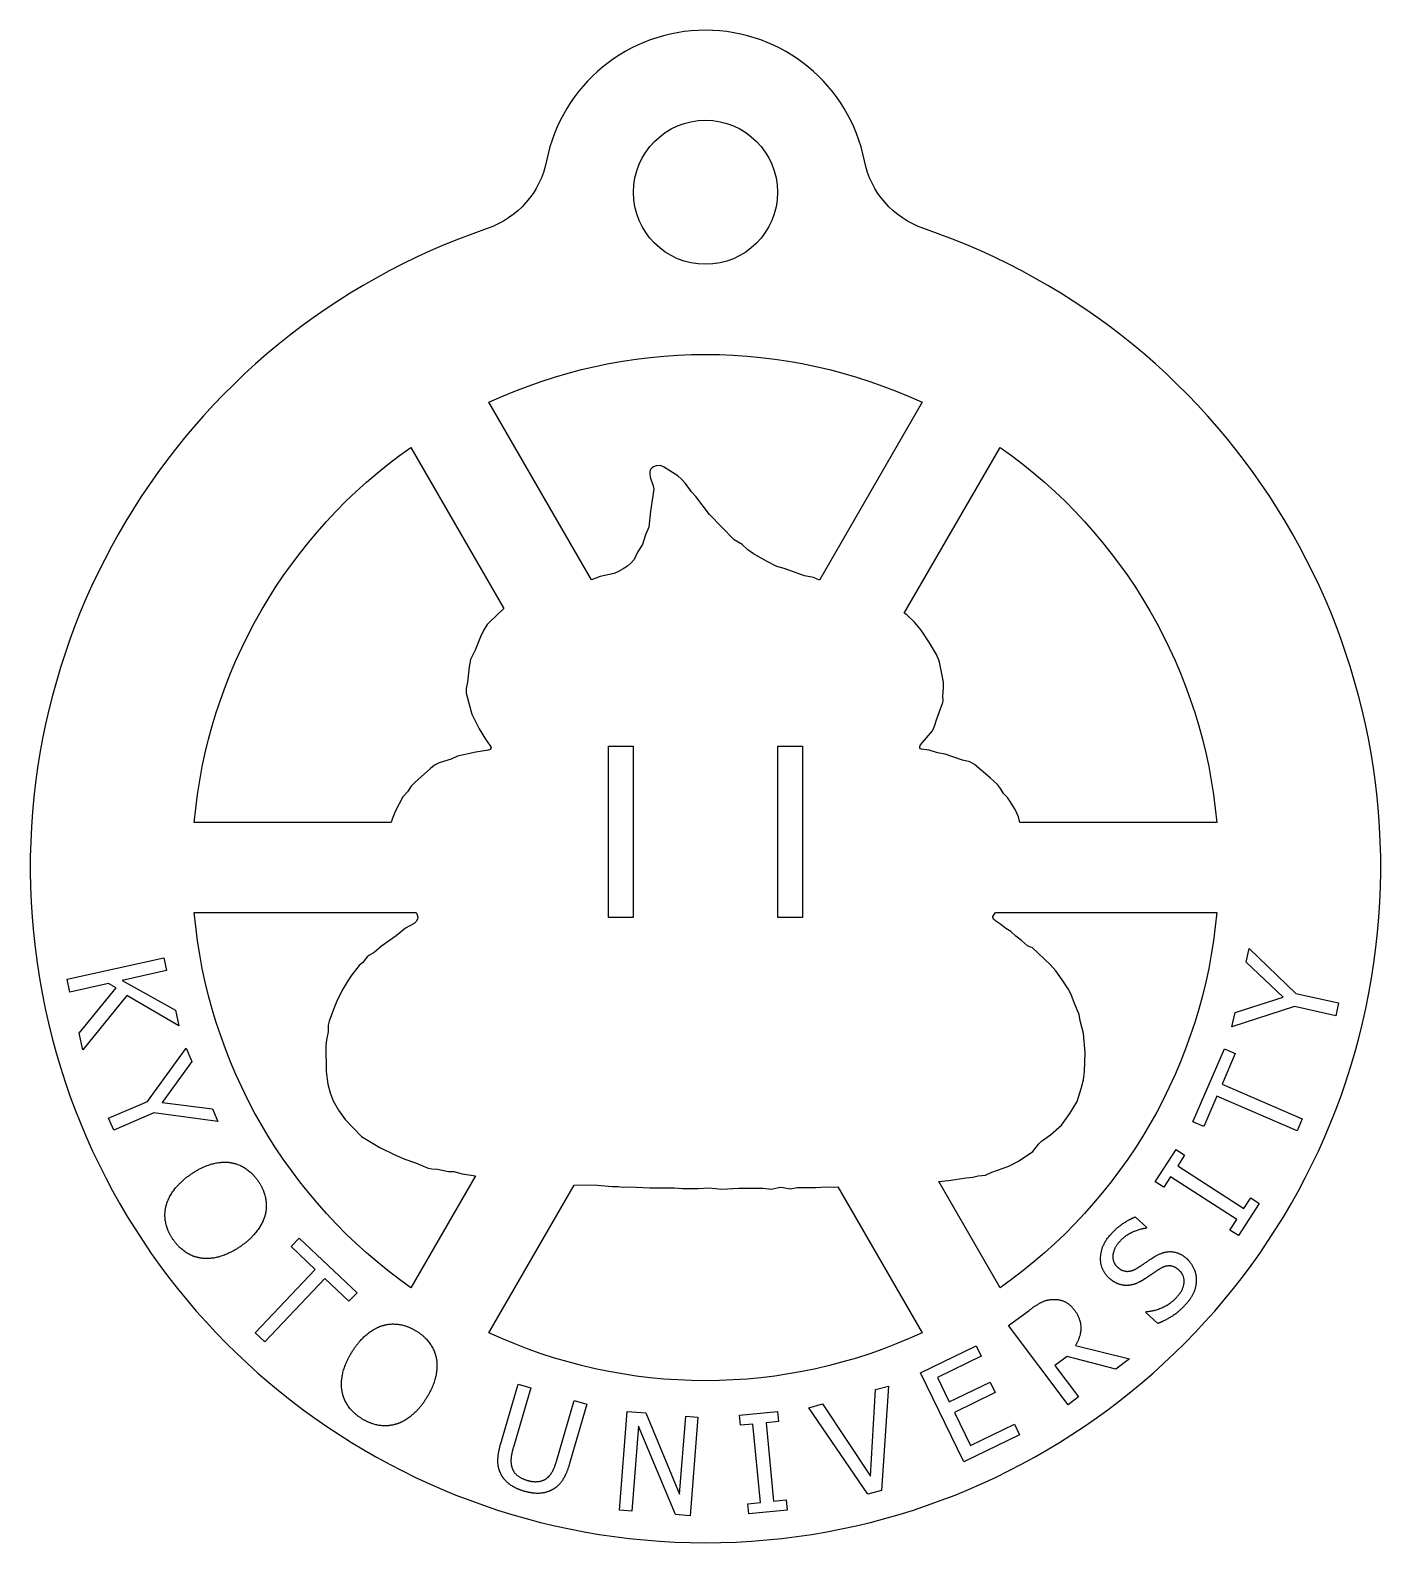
# Model space of a CAD drawing. Header units: millimetres. Extents: x -30 to 30, y -30 to 37.2.
import ezdxf

# ---------------------------------------------------------------- set-up
doc = ezdxf.new("R2010")
doc.units = ezdxf.units.MM

msp = doc.modelspace()

# ---------------------------------------------------------------- linework, layer by layer
for points in [[(7.063, 31.399, 0.821365), (-7.063, 31.399, -0.267689), (-9.694, 28.391, 6.023346), (9.694, 28.391, -0.267689)], [(-9.624, 20.669, -0.221398), (9.624, 20.669), (5.065, 12.773), (4.797, 12.88), (4.391, 12.966), (3.496, 13.283), (3.173, 13.373), (2.705, 13.609), (2.127, 13.942), (1.874, 14.112), (1.623, 14.35), (1.267, 14.565), (0.18, 15.68), (-0.43, 16.482), (-0.617, 16.696), (-0.887, 17.063), (-1.071, 17.26), (-1.231, 17.396), (-1.86, 17.81), (-2, 17.855), (-2.186, 17.85), (-2.315, 17.802), (-2.386, 17.749), (-2.439, 17.679), (-2.47, 17.592), (-2.476, 17.492), (-2.452, 17.341), (-2.324, 16.964), (-2.293, 16.811), (-2.443, 15.836), (-2.523, 15.116), (-2.673, 14.778), (-2.804, 14.35), (-3.015, 14.006), (-3.173, 13.682), (-3.296, 13.54), (-3.469, 13.395), (-3.657, 13.265), (-3.888, 13.134), (-4.061, 13.061), (-4.675, 12.923), (-5.072, 12.785)], [(-8.956, 11.512), (-9.615, 10.885), (-9.694, 10.794), (-9.867, 10.527), (-10.001, 10.244), (-10.227, 9.656), (-10.441, 9.236), (-10.506, 8.913), (-10.576, 8.233), (-10.627, 7.953), (-10.632, 7.745), (-10.38, 6.81), (-10.058, 6.161), (-9.778, 5.706), (-9.563, 5.411), (-9.529, 5.329), (-9.53, 5.29), (-9.565, 5.24), (-9.645, 5.215), (-10.205, 5.13), (-11.018, 4.951), (-11.302, 4.818), (-11.831, 4.655), (-12.034, 4.542), (-12.222, 4.394), (-12.899, 3.793), (-13.071, 3.622), (-13.234, 3.365), (-13.441, 3.138), (-13.777, 2.514), (-13.924, 2.149), (-13.962, 2), (-22.712, 2, -0.221398), (-13.088, 18.669)], [(13.958, 2), (13.912, 2.256), (13.758, 2.574), (13.506, 2.975), (13.41, 3.105), (13.241, 3.291), (13.11, 3.517), (12.971, 3.692), (12.653, 3.99), (11.951, 4.576), (11.75, 4.69), (11.424, 4.771), (10.652, 5.038), (10.301, 5.098), (9.939, 5.209), (9.587, 5.257), (9.551, 5.279), (9.527, 5.318), (9.526, 5.382), (9.556, 5.447), (10.078, 6.078), (10.18, 6.277), (10.28, 6.607), (10.542, 7.338), (10.554, 7.422), (10.54, 7.619), (10.568, 7.989), (10.568, 8.233), (10.402, 9.127), (10.37, 9.213), (10.256, 9.461), (9.959, 9.984), (9.579, 10.553), (9.286, 10.898), (8.941, 11.222), (8.83, 11.294), (13.088, 18.669, -0.221398), (22.712, 2)], [(-12.854, -2), (-12.819, -2.056), (-12.775, -2.201), (-12.788, -2.294), (-12.853, -2.405), (-12.95, -2.492), (-13.335, -2.699), (-13.738, -3.034), (-14.392, -3.492), (-14.718, -3.779), (-14.954, -3.908), (-15.034, -3.973), (-15.225, -4.227), (-15.387, -4.352), (-15.706, -4.77), (-15.863, -4.99), (-16.144, -5.451), (-16.378, -5.937), (-16.478, -6.188), (-16.716, -6.831), (-16.757, -6.998), (-16.767, -7.298), (-16.844, -7.651), (-16.863, -7.915), (-16.854, -9.061), (-16.776, -9.628), (-16.682, -10.004), (-16.548, -10.373), (-16.298, -10.779), (-16.01, -11.201), (-15.28, -11.953), (-14.465, -12.437), (-13.806, -12.767), (-13.352, -12.953), (-12.888, -13.121), (-12.319, -13.358), (-12.153, -13.389), (-11.912, -13.405), (-11.424, -13.502), (-11.18, -13.502), (-10.815, -13.607), (-10.22, -13.701), (-13.088, -18.669, -0.221398), (-22.712, -2)], [(10.361, -13.946), (10.793, -13.902), (11.587, -13.781), (11.872, -13.752), (12.116, -13.692), (12.441, -13.663), (12.725, -13.539), (13.477, -13.27), (13.904, -13.052), (14.55, -12.61), (14.808, -12.28), (14.928, -12.16), (15.327, -11.874), (15.813, -11.443), (15.97, -11.244), (16.181, -10.935), (16.511, -10.388), (16.686, -9.821), (16.787, -9.426), (16.838, -9.046), (16.871, -8.233), (16.787, -7.379), (16.649, -6.81), (16.603, -6.525), (16.392, -6.038), (16.251, -5.643), (16.107, -5.387), (15.845, -4.986), (15.561, -4.597), (15.32, -4.306), (14.514, -3.558), (14.437, -3.543), (14.312, -3.482), (14.043, -3.236), (13.784, -3.053), (13.568, -2.846), (13.342, -2.711), (13.128, -2.537), (12.897, -2.389), (12.801, -2.292), (12.771, -2.207), (12.773, -2.176), (12.886, -2), (22.712, -2, -0.221398), (13.088, -18.669)], [(9.624, -20.669, -0.221398), (-9.624, -20.669), (-5.84, -14.115), (-5.287, -14.105), (-4.797, -14.116), (-4.147, -14.175), (-3.886, -14.175), (-3.659, -14.207), (-3.374, -14.182), (-2.48, -14.227), (-1.382, -14.227), (-1.016, -14.259), (-0.325, -14.259), (0.163, -14.23), (0.732, -14.284), (1.464, -14.246), (2.561, -14.246), (2.927, -14.283), (3.307, -14.208), (3.445, -14.209), (3.761, -14.275), (4.066, -14.212), (4.919, -14.212), (5.326, -14.183), (5.733, -14.206), (5.882, -14.188)]]:
    msp.add_lwpolyline(points, format="xyb", close=True)
for points in [[(-3.212, 5.387), (-3.212, -2.216), (-4.31, -2.216), (-4.31, 5.387)], [(4.31, 5.387), (4.31, -2.216), (3.212, -2.216), (3.212, 5.387)], [(-25.708, -5.685), (-27.664, -8.098), (-27.83, -7.357), (-26.183, -5.342), (-26.521, -5.154), (-28.236, -5.537), (-28.364, -4.966), (-24.069, -4.008), (-23.942, -4.578), (-25.915, -5.019), (-23.549, -6.339), (-23.393, -7.035)], [(24.024, -4.209), (24.16, -3.604), (26.23, -5.59), (28.13, -6.014), (28.002, -6.585), (26.162, -6.173), (23.384, -7.077), (23.526, -6.444), (25.663, -5.755)], [(-21.908, -10.721), (-21.661, -11.29), (-24.503, -10.901), (-26.289, -11.675), (-26.522, -11.139), (-24.791, -10.389), (-23.076, -8.025), (-22.818, -8.621), (-24.142, -10.434)], [(26.512, -11.162), (26.28, -11.698), (22.719, -10.157), (22.133, -11.512), (21.655, -11.305), (23.06, -8.059), (23.538, -8.266), (22.952, -9.621)], [(24.227, -14.681), (24.604, -14.925), (23.677, -16.355), (23.3, -16.111), (23.605, -15.641), (20.666, -13.738), (20.361, -14.208), (19.984, -13.963), (20.911, -12.533), (21.288, -12.777), (20.984, -13.247), (23.922, -15.151)], [(-19.581, -21.073), (-20.005, -20.67), (-17.336, -17.855), (-18.407, -16.839), (-18.049, -16.462), (-15.482, -18.895), (-15.841, -19.273), (-16.912, -18.257)], [(13.95, -25.2), (11.476, -26.406), (9.548, -22.45), (12.023, -21.245), (12.251, -21.713), (10.302, -22.662), (10.83, -23.746), (12.647, -22.86), (12.875, -23.328), (11.058, -24.214), (11.773, -25.682), (13.722, -24.732)], [(7.556, -23.195), (8.13, -23.039), (7.821, -27.682), (7.212, -27.848), (4.596, -23.999), (5.202, -23.834), (7.337, -27.041)], [(-0.334, -24.413), (-0.677, -28.799), (-1.331, -28.748), (-2.976, -24.814), (-3.272, -28.596), (-3.816, -28.553), (-3.473, -24.167), (-2.644, -24.232), (-1.15, -27.843), (-0.878, -24.37)], [(3.583, -28.1), (3.627, -28.547), (1.93, -28.712), (1.887, -28.265), (2.444, -28.211), (2.106, -24.726), (1.548, -24.78), (1.505, -24.333), (3.201, -24.168), (3.245, -24.615), (2.688, -24.669), (3.026, -28.154)]]:
    msp.add_lwpolyline(points, close=True)
for points in [[(19.092, -15.527), (19.609, -15.997), (19.581, -16.029)], [(16.431, -21.239), (18.831, -21.832), (18.224, -22.288), (16.061, -21.721), (15.525, -22.123), (16.575, -23.524), (16.107, -23.875), (13.468, -20.354), (14.375, -19.674)], [(20.101, -20.257), (19.557, -19.763), (19.586, -19.731)], [(-9.095, -25.588), (-8.329, -22.952), (-7.767, -23.115), (-8.533, -25.751)], [(-6.603, -26.327), (-5.833, -23.677), (-5.271, -23.84), (-6.037, -26.477)]]:
    msp.add_lwpolyline(points)
msp.add_circle((0, 30), 3.2)
at = {"extrusion": (0, 0, 2)}
for points in [[(-22.879, -13.638), (-22.426, -13.322), (-21.579, -13.064), (-21.186, -13.098)], [(-21.186, -13.098), (-20.799, -13.14), (-20.14, -13.554), (-19.886, -13.916)], [(-23.966, -15.039), (-23.871, -14.664), (-23.323, -13.949), (-22.879, -13.638)], [(-19.886, -13.916), (-19.629, -14.284), (-19.473, -15.054), (-19.56, -15.42)], [(-23.643, -16.545), (-23.898, -16.18), (-24.059, -15.422), (-23.966, -15.039)], [(-19.56, -15.42), (-19.657, -15.792), (-20.198, -16.511), (-20.648, -16.826)], [(18.001, -16.303), (18.25, -16.028), (18.8, -15.642), (19.092, -15.527)], [(19.581, -16.029), (19.297, -16.055), (18.644, -16.348), (18.402, -16.614)], [(-22.338, -17.364), (-22.745, -17.318), (-23.395, -16.899), (-23.643, -16.545)], [(17.936, -18.244), (17.54, -17.884), (17.566, -16.78), (18.001, -16.303)], [(18.402, -16.614), (18.128, -16.915), (18.072, -17.544), (18.301, -17.753)], [(-20.648, -16.826), (-21.086, -17.132), (-21.952, -17.407), (-22.338, -17.364)], [(19.194, -17.789), (19.356, -17.685), (19.813, -17.373), (19.973, -17.277)], [(19.973, -17.277), (20.38, -17.036), (21.077, -17.101), (21.381, -17.377)], [(21.381, -17.377), (21.573, -17.553), (21.801, -18.044), (21.803, -18.302)], [(18.301, -17.753), (18.507, -17.94), (18.952, -17.944), (19.194, -17.789)], [(20.176, -17.838), (19.997, -17.95), (19.711, -18.148), (19.493, -18.292)], [(21.039, -17.891), (20.844, -17.713), (20.426, -17.685), (20.176, -17.838)], [(20.922, -19.11), (21.249, -18.752), (21.284, -18.114), (21.039, -17.891)], [(18.716, -18.568), (18.517, -18.57), (18.126, -18.417), (17.936, -18.244)], [(19.493, -18.292), (19.295, -18.42), (18.918, -18.564), (18.716, -18.568)], [(21.803, -18.302), (21.804, -18.587), (21.597, -19.121), (21.326, -19.419)], [(14.375, -19.674), (14.677, -19.447), (15.135, -19.207), (15.41, -19.188)], [(15.41, -19.188), (15.685, -19.169), (16.179, -19.382), (16.387, -19.659)], [(19.586, -19.731), (19.981, -19.7), (20.694, -19.361), (20.922, -19.11)], [(21.326, -19.419), (21.004, -19.773), (20.405, -20.134), (20.101, -20.257)], [(16.387, -19.659), (16.675, -20.044), (16.673, -20.861), (16.431, -21.239)], [(-15.702, -21.515), (-15.41, -21.046), (-14.732, -20.477), (-14.357, -20.354)], [(-14.357, -20.354), (-13.984, -20.241), (-13.216, -20.363), (-12.84, -20.597)], [(-12.84, -20.597), (-12.459, -20.835), (-12.014, -21.482), (-11.951, -21.853)], [(-16.153, -23.229), (-16.213, -22.847), (-15.989, -21.975), (-15.702, -21.515)], [(-11.951, -21.853), (-11.894, -22.233), (-12.11, -23.107), (-12.401, -23.573)], [(-15.266, -24.488), (-15.644, -24.253), (-16.089, -23.618), (-16.153, -23.229)], [(-12.401, -23.573), (-12.684, -24.026), (-13.372, -24.618), (-13.745, -24.731)], [(-13.745, -24.731), (-14.137, -24.848), (-14.9, -24.717), (-15.266, -24.488)], [(-9.065, -26.993), (-9.224, -26.709), (-9.226, -26.04), (-9.095, -25.588)], [(-8.533, -25.751), (-8.619, -26.046), (-8.659, -26.465), (-8.6, -26.657)], [(-8.6, -26.657), (-8.537, -26.861), (-8.197, -27.149), (-7.916, -27.23)], [(-7.028, -27.114), (-6.875, -26.983), (-6.686, -26.612), (-6.603, -26.327)], [(-6.037, -26.477), (-6.166, -26.919), (-6.527, -27.497), (-6.816, -27.647)], [(-8.056, -27.71), (-8.429, -27.601), (-8.927, -27.245), (-9.065, -26.993)], [(-7.916, -27.23), (-7.653, -27.307), (-7.191, -27.252), (-7.028, -27.114)], [(-6.816, -27.647), (-7.075, -27.787), (-7.665, -27.823), (-8.056, -27.71)]]:
    msp.add_open_spline(points, degree=2, dxfattribs=at)

doc.saveas('drawing.dxf')
